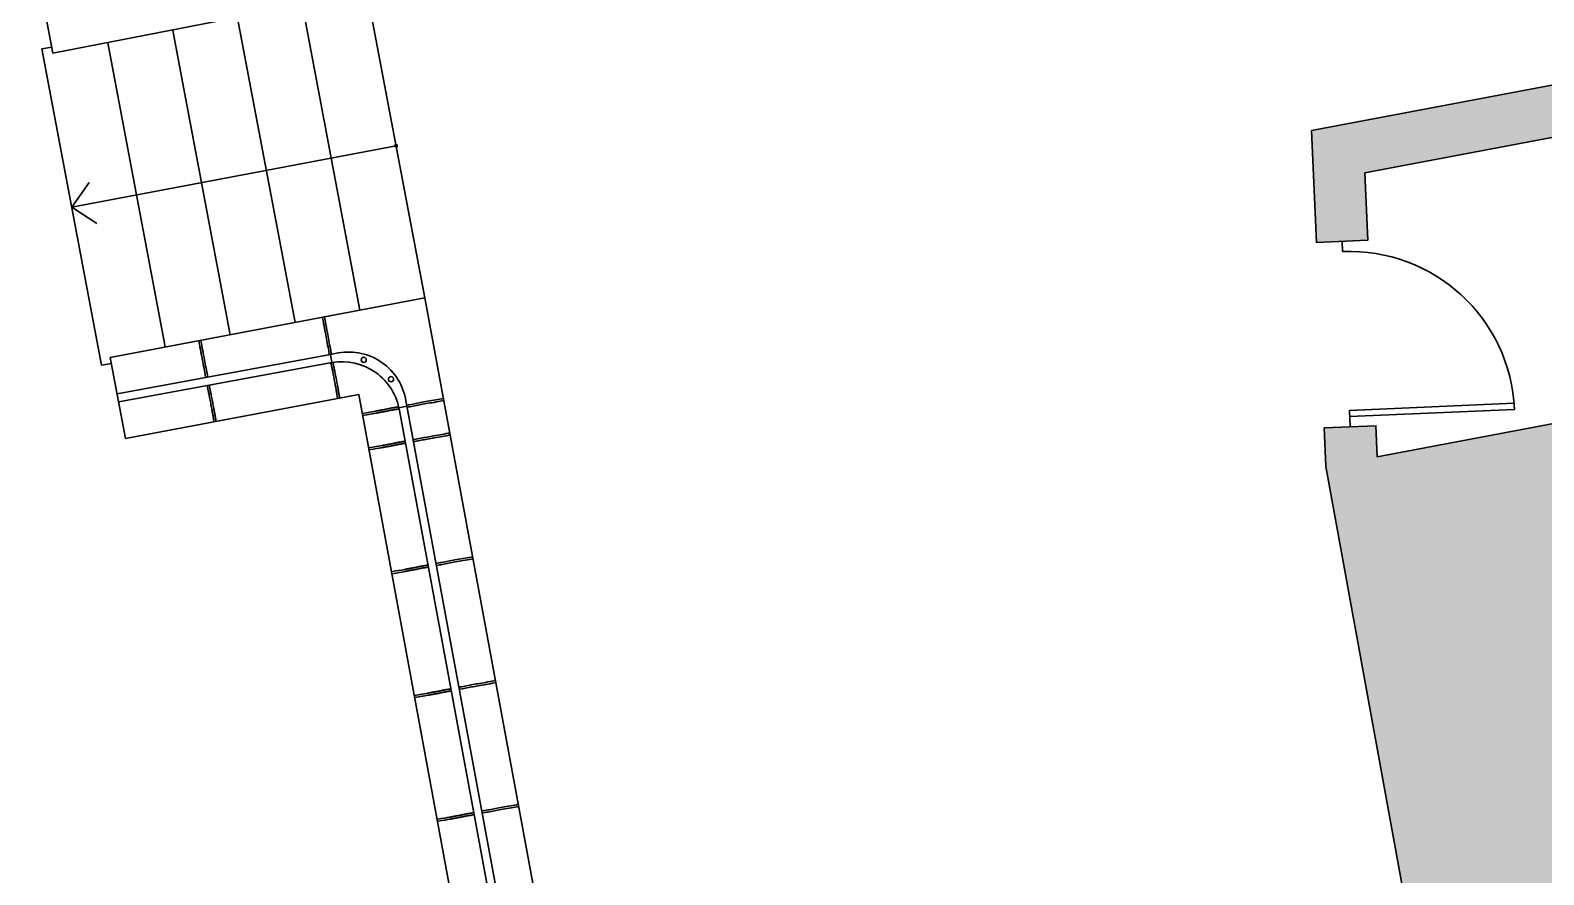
# Model space of a CAD drawing. Extents: x 1037 to 14540, y 1034 to 18285.
# Drawn here: x 13123 to 13856, y 15240 to 15650 of the extents above; entities that cross this region are included whole.
import ezdxf

# ---------------------------------------------------------------- set-up
doc = ezdxf.new("R2010")
doc.units = 0
doc.header["$LTSCALE"] = 100
doc.header["$MEASUREMENT"] = 0
for name, color, linetype in [('infissi', 251, 'CONTINUOUS'), ('murature polilinee', 7, 'CONTINUOUS'), ('murature retini', 253, 'CONTINUOUS'), ('proiezioni', 252, 'CONTINUOUS')]:
    doc.layers.add(name, color=color, linetype=linetype)

msp = doc.modelspace()

# ---------------------------------------------------------------- hatches: boundary and pattern name
at = {"layer": 'murature retini', "lineweight": 30}
h = msp.add_hatch(color=256, dxfattribs=at)
h.paths.add_polyline_path([(12325.37, 14386.08), (13607.89, 14590.37), (13499.68, 15175.4), (13788.95, 15228.91), (13750.87, 15438.27), (13750.07, 15456.86), (13775.05, 15457.94), (13775.7, 15442.95), (14099.71, 15504.13), (14075.06, 15638.14), (13769.77, 15580.5), (13771.18, 15547.86), (13746.2, 15546.78), (13743.86, 15601.05), (14134.41, 15674.79), (14270.65, 14934.11), (14183.54, 14739.04), (14091.88, 15206.15), (13591.4, 15113.59), (13685.52, 14604.73), (13760.98, 14618.69), (13805.29, 14510.43), (13269.82, 14427.85), (13298.81, 14239.84), (13191.59, 14266.03), (13162.6, 14454.04), (12351.69, 14328.22), (12346.54, 14328.22), (12343.45, 14351.88), (12328.01, 14350.85)])
h.paths.add_polyline_path([(10845.65, 15581.71), (10799.41, 15652.08), (10845.65, 15680.18), (10820.36, 15723.35), (10929.94, 15793.3), (10874.35, 15880.39), (10882.78, 15885.77), (10877.4, 15894.19), (10898.47, 15907.65), (10893.09, 15916.07), (10929.94, 15939.59), (10932.62, 15993.81), (10942.61, 15993.31), (10943.85, 16018.28), (10953.83, 16017.79), (10954.33, 16027.78), (11094.13, 16020.87), (11093.52, 16005.88), (11103.52, 16005.49), (11100.23, 15921.1), (11340.66, 15911.34), (11347.63, 15890.29), (11355.91, 15868.97), (11531.7, 15863.06), (11539, 15903.29), (11779.43, 15893.53), (11787.78, 16099.27), (11844.13, 16125.47), (11849.87, 16266.91), (11795.83, 16297.6), (11804.14, 16502.28), (11563.71, 16512.04), (11544.66, 16551.27), (11380.49, 16556.56), (11367.24, 16520.01), (11124.94, 16529.85), (11121.42, 16446.53), (11111.43, 16446.95), (11110.82, 16431.96), (10970.91, 16436.4), (10971.23, 16446.4), (10961.24, 16446.72), (10962.03, 16471.7), (10952.03, 16472.02), (10953.62, 16521.99), (10913.27, 16551.51), (10919.17, 16559.59), (10898.99, 16574.35), (10904.9, 16582.42), (10896.82, 16588.32), (10957.82, 16671.71), (10852.9, 16748.46), (10882.42, 16788.82), (10741.17, 16892.14), (10711.65, 16851.78), (10606.73, 16928.53), (10545.73, 16845.14), (10537.66, 16851.05), (10531.76, 16842.98), (10511.58, 16857.74), (10505.67, 16849.67), (10465.32, 16879.18), (10415.39, 16881.84), (10415.92, 16891.82), (10390.95, 16893.15), (10391.48, 16903.14), (10381.5, 16903.67), (10389.46, 17053.45), (10414.42, 17052.13), (10416.54, 17092.07), (9906.31, 17108.96), (9905.79, 17068.96), (9930.79, 17068.64), (9928.82, 16918.65), (9918.82, 16918.78), (9918.69, 16908.78), (9893.69, 16909.11), (9893.56, 16899.11), (9843.57, 16899.76), (9801.35, 16872.98), (9795.99, 16881.42), (9774.88, 16868.03), (9769.52, 16876.47), (9761.08, 16871.11), (9705.73, 16958.35), (9595.96, 16888.71), (9569.17, 16930.93), (9421.41, 16837.17), (9448.19, 16794.95), (9338.42, 16725.31), (9393.77, 16638.07), (9385.33, 16632.71), (9390.69, 16624.27), (9369.58, 16610.87), (9374.93, 16602.43), (9332.72, 16575.64), (9330.99, 16525.67), (9321, 16526.02), (9320.14, 16501.03), (9310.14, 16501.37), (9309.8, 16491.38), (9169.88, 16496.2), (9170.57, 16516.19), (9090.62, 16518.94), (9095.37, 16656.94), (9173.93, 16654.23), (9179.52, 16872.49), (8951.34, 16881.1), (8953.1, 16935.67), (9180.93, 16927.82), (9183.04, 17024.54), (9254.71, 17023.56), (9252.67, 16875.42), (9604.09, 17105.02), (9586.37, 17142.09), (9256.4, 17146.63), (9255.81, 17103.55), (9186.07, 17104.51), (9186.21, 17114.5), (8824.09, 17119.48), (8823.89, 17111.84), (8813.9, 17112.09), (8814.09, 17119.62), (8616.26, 17122.34), (8613.79, 16942.35), (8809.57, 16939.66), (8811.64, 17022.12), (8821.64, 17021.87), (8819.59, 16940.27), (8853.15, 16939.11), (8851.39, 16884.32), (8623.17, 16891.66), (8622.8, 16880.66), (8482.03, 16860.78), (8481.68, 16850.79), (8451.7, 16851.82), (8425.94, 16883.39), (8426.46, 16898.38), (8436.45, 16898.04), (8437.31, 16923.02), (8427.32, 16923.37), (8428.53, 16958.35), (8408.54, 16959.03), (8411.81, 17053.98), (8431.8, 17053.37), (8432.86, 17088.35), (8442.86, 17088.05), (8445.21, 17138.78), (8463.41, 17138.53), (8468.21, 17394.13), (8543.2, 17392.72), (8540.99, 17275.08), (9100.89, 17264.57), (9103.1, 17382.21), (9168.1, 17381.34), (9166.07, 17273.53), (9669.47, 17264.08), (9670.18, 17301.74), (9731.72, 17300.59), (9731.02, 17262.93), (10300.92, 17252.23), (10302.94, 17359.69), (10372.73, 17358.38), (10370.71, 17250.92), (10965.65, 17239.75), (10963.38, 17365.6), (11039.38, 17366.96), (11042.19, 17210.56), (12047.61, 17235.5), (12046.7, 17358.83), (12123.73, 17352.88), (12124.71, 17250.21), (12265.4, 17263.73), (12392.97, 17275.99), (12398.89, 17226.81), (12325.6, 17219.77), (12351.6, 17017.32), (12434.01, 17024.77), (12438.64, 16974.83), (12339.6, 16968.28), (12355.07, 16847.84), (12799.73, 16877.28), (12781.94, 17013.05), (12857.72, 17032.28), (12870.34, 16980.74), (13636.95, 17097.95), (13625.29, 17221.5), (13827.94, 17269.39), (13862.23, 17112.27), (14105.83, 15822.05), (13783.29, 15761.15), (13636.26, 16983.07), (13270.78, 16921.69), (13272.9, 16909.06), (12945.17, 16854.02), (12285.18, 16810.33), (12267.58, 17213.71), (12151.98, 17202.6), (12153.67, 17175.59), (12158.73, 17175.9), (12162.62, 17096.99), (12157.55, 17096.81), (12158.52, 17069.9), (12153.75, 17069.73), (12170.71, 16680.94), (12174.73, 16681.31), (12177.21, 16654.5), (12183.29, 16655.06), (12188.51, 16576.21), (12183.44, 16575.87), (12185.22, 16549), (12181.2, 16548.74), (12195.73, 16329.24), (12148.26, 16326.1), (12147.91, 16331.45), (12075.24, 16332.71), (12023.92, 17107.87), (11147.1, 17086.12), (11146.42, 17036.23), (11055.13, 17037.46), (11056.89, 17111.43), (10726.98, 17119.29), (10707.88, 17082.91), (11050.44, 16840.28), (11053.23, 16957.49), (11145.34, 16956.24), (11140.75, 16616.53), (11927.43, 16584.59), (11894.74, 15803.35), (11134.31, 15822.44), (11129.82, 15649.29), (11046.96, 15650.41), (11048, 15691.6), (11018.43, 15692)])
h.paths.add_polyline_path([(12018.04, 15320.1), (12165.09, 15316.41), (12114, 15797.84), (12001.11, 15800.68), (12005.21, 15901.6), (12072.31, 15899.91), (12070.9, 16117.52), (12161.53, 16131.53), (12161.16, 16136.89), (12208.24, 16140.19), (12223.52, 15909.49), (12228.35, 15909.81), (12229.94, 15885.73), (12234.99, 15886.06), (12240.21, 15807.25), (12235.16, 15806.91), (12236.75, 15782.83), (12231.92, 15782.51), (12259.49, 15366.08), (12264.32, 15366.4), (12265.91, 15342.32), (12270.97, 15342.65), (12276.18, 15263.84), (12271.13, 15263.5), (12272.73, 15239.42), (12267.9, 15239.1), (12271.89, 15178.73), (12228.7, 15175.87), (12228.19, 15183.47), (12161.25, 15189.26), (12162.96, 15231.44), (12015.91, 15235.13)])
h.paths.add_polyline_path([(11511.52, 15332.82), (11918.07, 15322.61), (11915.94, 15237.64), (11509.39, 15247.85)])
h.paths.add_polyline_path([(10996.5, 15347.85), (11036.39, 15346.33), (11039.32, 15346.07), (11043.45, 15510.45), (11126.3, 15509.33), (11122.26, 15342.59), (11411.55, 15335.33), (11409.42, 15250.36), (10994.32, 15260.99)])
h.paths.add_polyline_path([(9465.09, 15299.17), (9465.36, 15319.17), (9495.5, 15413.45), (9557.59, 15411.89), (9557.71, 15416.88), (9562.71, 15416.76), (9563.49, 15431.36), (9571.69, 15442.04), (9588.12, 15442.04), (9599.62, 15431.36), (9599.62, 15414.95), (9604.55, 15415.77), (9604.55, 15409.2), (9650.54, 15410.02), (9269.33, 15686.77), (9243.51, 15687.12), (9233.09, 15588.19), (9135.85, 15589.5), (9138.59, 15656.44), (8910.86, 15663.77), (8912.64, 15719.08), (9140.86, 15711.74), (9149.81, 15929.91), (9073.63, 15932.73), (9078.74, 16070.71), (9158.69, 16067.75), (9159.43, 16087.74), (9299.33, 16082.55), (9299.16, 16072.56), (9309.16, 16072.39), (9308.74, 16047.39), (9318.74, 16047.22), (9317.83, 15992.95), (9353.05, 15967.05), (9347.12, 15958.99), (9367.26, 15944.18), (9361.33, 15936.12), (9369.39, 15930.2), (9308.16, 15846.97), (9411.96, 15770.62), (9382.33, 15730.34), (9523.33, 15626.61), (9552.96, 15666.89), (9658.56, 15589.2), (9719.79, 15672.42), (9727.84, 15666.5), (9733.77, 15674.55), (9753.91, 15659.74), (9759.83, 15667.8), (9800.32, 15638.01), (9851.73, 15635.28), (9851.2, 15625.3), (9876.17, 15623.97), (9875.64, 15613.98), (9885.62, 15613.45), (9877.67, 15463.66), (9852.7, 15464.99), (9850.58, 15425.05), (10360.81, 15408.16), (10361.33, 15448.16), (10336.34, 15448.48), (10338.3, 15598.47), (10348.3, 15598.34), (10348.43, 15608.34), (10373.43, 15608.01), (10373.56, 15618.01), (10425.05, 15617.34), (10465.54, 15643.52), (10471.93, 15635.94), (10493.86, 15649.4), (10499.25, 15640.97), (10507.67, 15646.35), (10555.62, 15570.66), (10676.05, 15642.05), (10704.62, 15593.1), (10799.61, 15651.78), (10845.65, 15581.71), (10535.21, 15391.17), (10535.21, 15368.73), (10875.57, 15352.44), (10873.35, 15263.82)])
h.paths.add_polyline_path([(8959.76, 15426.9), (9129, 15422.65), (9131.75, 15489.59), (9228.95, 15488.27), (9227.24, 15420.18), (9356.81, 15416.93), (9372.31, 15321.51), (9372.04, 15301.51), (8956.87, 15311.93)], flags=17)
h.paths.add_polyline_path([(8364.57, 15496.27), (8444.44, 15494.17), (8559.43, 15446.95), (8558.9, 15436.96), (8859.79, 15429.41), (8856.9, 15314.44), (8479.49, 15323.92), (8476.37, 15269.46), (8383.25, 15241.83), (8336.94, 15243.57), (8338.71, 15290.78), (8356.84, 15290.1), (8358.19, 15326.02), (8340.06, 15326.7), (8340.97, 15351.03), (8335.18, 15351.25), (8338.92, 15450.91), (8344.71, 15450.69), (8345.62, 15475.03), (8363.75, 15474.35)])
h.paths.add_polyline_path([(8446.02, 15779.83), (8445.7, 15769.83), (8584.83, 15740.63), (8584.48, 15729.64), (8812.69, 15722.3), (8810.91, 15666.98), (8571.48, 15674.68), (8564.73, 15547.14), (8381.5, 15546.04), (8382.76, 15581.01), (8362.78, 15581.74), (8365.83, 15676.69), (8385.82, 15676.04), (8386.95, 15711.03), (8396.94, 15710.7), (8397.74, 15735.69), (8387.75, 15736.01), (8388.23, 15751.01), (8416.03, 15780.79)])
h.paths.add_polyline_path([(8430.5, 16230.53), (8460.34, 16225.28), (8460.02, 16215.28), (8599.31, 16190.8), (8595.93, 16085.85), (8660.9, 16083.76), (8656.88, 15958.82), (8591.91, 15960.91), (8591.56, 15949.92), (8450.84, 15929.72), (8450.52, 15919.72), (8420.53, 15920.69), (8394.7, 15952.2), (8395.18, 15967.19), (8405.18, 15966.87), (8405.98, 15991.85), (8395.99, 15992.18), (8397.11, 16027.16), (8377.12, 16027.8), (8380.18, 16122.75), (8400.16, 16122.11), (8401.29, 16157.09), (8411.28, 16156.77), (8412.09, 16181.76), (8399.41, 16197.22)])
h.paths.add_polyline_path([(8419.01, 16682.21), (8446.88, 16711.94), (8476.86, 16710.9), (8476.52, 16700.91), (8615.59, 16671.39), (8615.21, 16660.39), (8680.17, 16658.16), (8675.87, 16533.23), (8610.9, 16535.47), (8607.29, 16430.53), (8466.68, 16415.36), (8466.34, 16405.37), (8436.21, 16402.12), (8407.41, 16437.42), (8421.09, 16452.01), (8421.95, 16476.99), (8411.95, 16477.34), (8413.16, 16512.31), (8393.17, 16513), (8396.44, 16607.95), (8416.43, 16607.26), (8417.64, 16642.24), (8427.63, 16641.89), (8428.49, 16666.88), (8418.5, 16667.22)])
h.paths.add_polyline_path([(11488.25, 14938.33), (11908.17, 14928.34), (11907.54, 14903.34), (12007.52, 14900.96), (12008.14, 14925.96), (12158.53, 14922.38), (12160.19, 14963.29), (12242.41, 14968.74), (12241.75, 14978.74), (12284.95, 14981.6), (12289.68, 14910.08), (12294.51, 14910.4), (12296.1, 14886.32), (12301.15, 14886.65), (12306.37, 14807.84), (12301.32, 14807.5), (12302.91, 14783.42), (12298.09, 14783.1), (12326.69, 14351.05), (12344.79, 14352.25), (12346.4, 14327.95), (12352.18, 14328.33), (12358.77, 14228.82), (12352.98, 14228.44), (12354.72, 14202.2), (12318.25, 14203.68), (12318.02, 14197.89), (12218.37, 14201.94), (12218.61, 14207.73), (12194.27, 14208.71), (12195.01, 14226.84), (12121.11, 14229.84), (12120.9, 14225.38), (12090.8, 14226.81), (12096.32, 14342.95), (12202.24, 14338.65), (12194.41, 14456.93), (12016.17, 14464.17), (12015.97, 14459.17), (12005.97, 14459.58), (12006.78, 14479.56), (12016.78, 14479.15), (12016.57, 14474.16), (12193.74, 14466.97), (12186.24, 14580.23), (12021.15, 14586.93), (12019.82, 14554.09), (12009.83, 14554.5), (12011.16, 14587.34), (11825.26, 14594.89), (11824.5, 14576.3), (11812.13, 14576.93), (11818.16, 14725.63), (11830.54, 14725.18), (11825.66, 14604.88), (12011.57, 14597.33), (12012.9, 14630.17), (12022.89, 14629.77), (12021.56, 14596.93), (12185.58, 14590.27), (12178.08, 14703.53), (12026.13, 14709.7), (12025.93, 14704.71), (12015.94, 14705.11), (12016.75, 14725.1), (12026.74, 14724.69), (12026.54, 14719.69), (12177.42, 14713.57), (12169.58, 14831.85), (12031.32, 14837.47), (12029.79, 14799.63), (12019.79, 14800.03), (12021.33, 14837.87), (11835.42, 14845.42), (11833.78, 14804.95), (11821.39, 14805.12), (11821.83, 14815.94), (11784.59, 14817.46), (11785.81, 14847.43), (11664.78, 14852.34), (11663.88, 14830.64), (11636.51, 14831.76), (11637.4, 14853.46), (11485.05, 14859.64)])
h.paths.add_polyline_path([(10831.56, 14382.53), (10927.72, 14379.92), (10932.04, 14694.54), (10985.24, 14693.89), (10994.91, 14730.55), (11020.75, 14783.47), (10933.13, 14784.53), (10933.71, 14874.15), (10573.8, 14883.5), (10572.59, 14783.5), (10497.61, 14785.44), (10498.82, 14885.45), (10143.9, 14894.66), (10139.28, 14794.75), (10064.29, 14796.69), (10068.1, 14878.93), (9703.6, 14888.4), (9701.46, 14806.12), (9626.49, 14808.06), (9628.96, 14903.03), (9458.38, 14907.46), (9460.59, 14992.43), (10888.53, 14955.35), (10887.9, 14930.36), (10987.87, 14927.77), (10988.5, 14952.76), (11102.04, 14949.81), (11100.01, 14833.82), (11053.2, 14793.63), (11013.84, 14724.08), (11000.67, 14648.67), (11013.84, 14573.26), (11053.2, 14503.71), (11099.87, 14462.57), (11224.46, 14463.38), (11271.59, 14503.71), (11310.96, 14573.26), (11324.12, 14648.67), (11310.96, 14724.08), (11271.59, 14793.63), (11225.03, 14833.66), (11226.96, 14944.55), (11388.26, 14940.71), (11385.13, 14863.7), (11370.95, 14864.27), (11370.25, 14623.36), (11480.38, 14618.89), (11479.98, 14608.9), (11370.22, 14613.36), (11369.52, 14372.45), (11570.13, 14364.31), (11579.89, 14604.85), (11569.9, 14605.25), (11570.31, 14615.24), (11590.29, 14614.43), (11580.12, 14363.9), (11590.11, 14363.5), (11584.65, 14248.54), (11554.82, 14249.96), (11554.99, 14253.65), (11480.85, 14257.17), (11480.11, 14239.04), (11455.78, 14240.03), (11455.55, 14234.24), (11355.9, 14238.29), (11356.14, 14244.08), (11331.8, 14245.06), (11332.54, 14263.19), (11049.61, 14275.34), (11048.88, 14257.22), (11024.55, 14258.21), (11024.31, 14252.42), (10924.67, 14256.46), (10924.9, 14262.25), (10900.57, 14263.24), (10901.3, 14281.36), (10827.41, 14284.36), (10827.2, 14279.9), (10797.1, 14281.33), (10798.95, 14320.41), (10828.99, 14319.19)])
h.paths.add_polyline_path([(11665.05, 14360.45), (11765.88, 14356.36), (11767.09, 14386.34), (11804.32, 14384.83), (11808.9, 14497.45), (11821.26, 14496.75), (11815.49, 14354.35), (12001.4, 14346.8), (12002.93, 14384.64), (12012.92, 14384.23), (12011.39, 14346.4), (12021.38, 14345.99), (12015.88, 14230.37), (11986.05, 14231.79), (11986.23, 14235.47), (11912.08, 14238.99), (11911.35, 14220.87), (11887.02, 14221.86), (11886.78, 14216.07), (11787.14, 14220.11), (11787.37, 14225.9), (11763.04, 14226.89), (11763.77, 14245.01), (11689.88, 14248.01), (11689.67, 14243.55), (11659.57, 14244.98)], flags=17)
h.paths.add_polyline_path([(10495.54, 14615.44), (10570.53, 14613.49), (10568.04, 14408.49), (10718.01, 14404.59), (10716.53, 14323.75), (10724.01, 14323.45), (10722.18, 14284.89), (10692.35, 14286.31), (10692.53, 14290), (10618.38, 14293.52), (10617.52, 14275.4), (10593.19, 14276.56), (10592.92, 14270.77), (10493.3, 14275.5), (10493.58, 14281.29), (10469.25, 14282.45), (10470.12, 14300.57), (10396.56, 14304.06), (10396.37, 14300.07), (10366.27, 14301.5), (10368.26, 14343.46), (10400.9, 14341.99), (10418.19, 14439.29), (10493.36, 14435.1)], flags=17)
h.paths.add_polyline_path([(10056.42, 14626.84), (10131.41, 14624.89), (10123.58, 14455.72), (10229.08, 14449.84), (10244.98, 14349.11), (10293.35, 14347.15), (10291.35, 14305.06), (10261.52, 14306.48), (10261.71, 14310.47), (10187.88, 14313.98), (10187.02, 14295.86), (10162.7, 14297.02), (10162.42, 14291.23), (10062.81, 14295.96), (10063.08, 14301.75), (10038.76, 14302.91), (10039.62, 14321.03), (9963.16, 14324.66), (9962.97, 14320.67), (9932.87, 14322.1), (9934.62, 14358.82), (9946.2, 14358.66), (9955.36, 14451.71), (10048.2, 14449.3)], flags=17)
h.paths.add_polyline_path([(9622.08, 14638.12), (9697.05, 14636.17), (9692.44, 14458.54), (9843.13, 14454.63), (9847.54, 14360.93), (9859.62, 14360.77), (9857.96, 14325.66), (9828.13, 14327.08), (9828.31, 14331.07), (9751.59, 14334.72), (9750.73, 14316.6), (9726.4, 14317.75), (9726.13, 14311.96), (9626.51, 14316.7), (9626.79, 14322.49), (9602.46, 14323.64), (9603.32, 14341.76), (9527.16, 14345.38), (9526.97, 14341.39), (9496.87, 14342.82), (9499.2, 14391.76), (9552.58, 14389.22), (9555.02, 14506.56), (9618.57, 14503.17)], flags=17)
h.paths.add_polyline_path([(9183.82, 14649.5), (9258.8, 14647.55), (9253.96, 14522.64), (9360.3, 14516.96), (9381.46, 14397.36), (9424.28, 14395.32), (9421.96, 14346.38), (9392.13, 14347.8), (9392.32, 14351.79), (9315.28, 14355.45), (9314.42, 14337.33), (9290.1, 14338.49), (9289.82, 14332.7), (9190.21, 14337.44), (9190.48, 14343.22), (9166.16, 14344.38), (9167.02, 14362.5), (9092.99, 14366.02), (9092.8, 14362.02), (9062.83, 14363.45), (9064.39, 14396.17), (9084.68, 14395.65), (9087.47, 14403.26), (9099.11, 14402.95), (9113.17, 14551.3), (9179.94, 14549.57)])
h.paths.add_polyline_path([(8873.9, 14657.55), (8870.02, 14557.61), (8962.27, 14555.22), (8974.09, 14406.2), (8980.53, 14406.03), (8982.93, 14398.29), (8989.4, 14398.12), (8987.92, 14367.01), (8957.95, 14368.43), (8958.14, 14372.43), (8884.11, 14375.94), (8883.25, 14357.82), (8858.92, 14358.98), (8858.65, 14353.19), (8759.03, 14357.93), (8759.31, 14363.72), (8734.98, 14364.87), (8735.85, 14382.99), (8669.37, 14386.15), (8669.18, 14382.16), (8639.08, 14383.59), (8641.01, 14424.1), (8668.08, 14423.39), (8677.77, 14576.61), (8790.59, 14573.68), (8792.71, 14659.66)], flags=17)
h.paths.add_polyline_path([(8331.14, 15088.89), (8375.42, 15087.23), (8459.96, 15074.35), (8459.92, 15018.41), (8849.22, 15008.31), (8848.59, 14983.31), (8948.55, 14980.72), (8949.18, 15005.71), (9360.62, 14995.03), (9358.42, 14910.06), (9269.08, 14912.38), (9265.39, 14817.44), (9190.41, 14819.39), (9194.29, 14919.32), (8884.37, 14927.37), (8880.49, 14827.43), (8796.92, 14829.6), (8799.39, 14929.57), (8484.47, 14937.75), (8465.67, 14582.12), (8543.65, 14580.09), (8540.32, 14426.71), (8566.01, 14426.04), (8564.17, 14387.15), (8534.33, 14388.57), (8534.52, 14392.56), (8464.62, 14395.88), (8462.8, 14325.79), (8412.82, 14327.09), (8414.38, 14387.07), (8323.06, 14389.44), (8324.26, 14421.47), (8306.14, 14422.15), (8307.05, 14446.48), (8301.26, 14446.7), (8305, 14546.36), (8310.79, 14546.14), (8311.7, 14570.48), (8329.83, 14569.8), (8332.66, 14644.58), (8328.66, 14644.71), (8333.05, 14779.64), (8337.69, 14779.48), (8340.5, 14854.48), (8322.38, 14855.16), (8323.29, 14879.5), (8317.5, 14879.72), (8321.24, 14979.37), (8327.03, 14979.16), (8327.94, 15003.49), (8346.07, 15002.81), (8347.5, 15041), (8329.37, 15041.68)])

# ---------------------------------------------------------------- linework, layer by layer
at = {"layer": 'infissi', "linetype": 'Continuous', "lineweight": 30}
for p, q in [((13758.69, 15547.32), (13758.9, 15542.32)), ((13842.09, 15468.83), (13762.22, 15465.4)), ((13762.22, 15465.4), (13762.56, 15457.4)), ((13842.27, 15465.84), (13762.35, 15462.4))]:
    msp.add_line(p, q, dxfattribs=at)
msp.add_arc((13762.35, 15462.4), 80, 2.4656, 92.4656, dxfattribs=at)
at = {"layer": 'murature polilinee', "lineweight": 30}
msp.add_lwpolyline([(13788.95, 15228.91), (13750.87, 15438.27), (13750.07, 15456.86), (13775.05, 15457.94), (13775.7, 15442.95), (14099.71, 15504.13), (14075.06, 15638.14), (13769.77, 15580.5), (13771.18, 15547.86), (13746.2, 15546.78), (13743.86, 15601.05), (14134.41, 15674.79), (14270.65, 14934.11)], dxfattribs=at)
at = {"layer": 'proiezioni', "linetype": 'Continuous', "lineweight": 30}
for p, q in [((13133.65, 15638.49), (13671.52, 15743.14)), ((13313.93, 15519.88), (13286.1, 15667.27)), ((13282.49, 15513.94), (13254.66, 15661.34)), ((13251.04, 15508), (13223.21, 15655.4)), ((13219.6, 15502.07), (13191.77, 15649.46)), ((13157.27, 15487.24), (13128.32, 15640.54)), ((13188.15, 15496.13), (13160.32, 15643.53)), ((13164.82, 15473.41), (13268.21, 15492.53)), ((13268.21, 15492.53), (13272.02, 15493.2)), ((13165.56, 15469.47), (13268.95, 15488.6))]:
    msp.add_line(p, q, dxfattribs=at)
at = {"layer": 'proiezioni', "lineweight": 30}
for p, q in [((13133.65, 15638.49), (13126.22, 15677.79)), ((13133.09, 15641.44), (13128.32, 15640.54)), ((13300.02, 15593.58), (13142.8, 15563.89)), ((13142.8, 15563.89), (13151.22, 15575.75)), ((13142.8, 15563.89), (13154.97, 15555.92)), ((13313.93, 15519.88), (13161.48, 15491.09)), ((13313.93, 15519.88), (13468.65, 14683.36)), ((13168.9, 15451.79), (13161.48, 15491.09)), ((13268.21, 15492.53), (13268.95, 15488.6)), ((13162.03, 15488.14), (13157.27, 15487.24)), ((13281.9, 15473.12), (13168.9, 15451.79)), ((13281.9, 15473.12), (13421.82, 14716.61)), ((13304.78, 15469.94), (13305.61, 15465.9)), ((13305.31, 15467.37), (13301.4, 15466.63)), ((13301.66, 15465.29), (13437.65, 14730.02)), ((13305.61, 15465.9), (13442.33, 14726.69))]:
    msp.add_line(p, q, dxfattribs=at)
at = {"layer": 'proiezioni', "lineweight": 30, "const_width": 1}
msp.add_lwpolyline([(13299.52, 15593.58, 1), (13300.52, 15593.57, 1)], format="xyb", close=True, dxfattribs=at)
at = {"layer": 'proiezioni', "lineweight": 30}
for points in [[(13264.31, 15510.51), (13264.5, 15509.51), (13264.65, 15508.7), (13264.78, 15508.04), (13264.88, 15507.5), (13264.97, 15507.07), (13265.04, 15506.72), (13265.1, 15506.42), (13265.15, 15506.15), (13265.2, 15505.88), (13265.26, 15505.59), (13265.31, 15505.28), (13265.38, 15504.92), (13265.45, 15504.5), (13265.54, 15504.01), (13265.65, 15503.42), (13265.77, 15502.73), (13265.92, 15501.92), (13266.09, 15501.02), (13266.27, 15500.05), (13266.46, 15499.04), (13266.66, 15498.02), (13266.85, 15497.01), (13267.03, 15496.05), (13267.2, 15495.16), (13267.35, 15494.36), (13267.48, 15493.65), (13267.6, 15493.01), (13267.71, 15492.44), (13267.71, 15492.44)], [(13265.29, 15510.69), (13265.48, 15509.7), (13265.63, 15508.88), (13265.76, 15508.22), (13265.87, 15507.69), (13265.95, 15507.26), (13266.02, 15506.91), (13266.08, 15506.61), (13266.14, 15506.33), (13266.19, 15506.06), (13266.24, 15505.78), (13266.29, 15505.47), (13266.36, 15505.11), (13266.43, 15504.69), (13266.52, 15504.19), (13266.63, 15503.61), (13266.76, 15502.91), (13266.91, 15502.11), (13267.07, 15501.2), (13267.26, 15500.23), (13267.45, 15499.22), (13267.64, 15498.2), (13267.83, 15497.2), (13268.01, 15496.24), (13268.18, 15495.34), (13268.33, 15494.55), (13268.47, 15493.83), (13268.59, 15493.2), (13268.69, 15492.63), (13268.7, 15492.62)], [(13204.37, 15499.19), (13204.56, 15498.2), (13204.71, 15497.38), (13204.84, 15496.72), (13204.94, 15496.19), (13205.03, 15495.76), (13205.1, 15495.41), (13205.16, 15495.1), (13205.21, 15494.83), (13205.26, 15494.56), (13205.31, 15494.28), (13205.37, 15493.96), (13205.43, 15493.6), (13205.51, 15493.19), (13205.6, 15492.69), (13205.71, 15492.1), (13205.83, 15491.41), (13205.98, 15490.6), (13206.15, 15489.7), (13206.33, 15488.73), (13206.52, 15487.72), (13206.72, 15486.7), (13206.91, 15485.7), (13207.09, 15484.73), (13207.26, 15483.84), (13207.41, 15483.04), (13207.54, 15482.33), (13207.66, 15481.69), (13207.73, 15481.34)], [(13205.35, 15499.38), (13205.54, 15498.38), (13205.69, 15497.57), (13205.82, 15496.91), (13205.93, 15496.37), (13206.01, 15495.94), (13206.08, 15495.59), (13206.14, 15495.29), (13206.19, 15495.02), (13206.25, 15494.75), (13206.3, 15494.46), (13206.35, 15494.15), (13206.42, 15493.79), (13206.49, 15493.37), (13206.58, 15492.88), (13206.69, 15492.29), (13206.82, 15491.6), (13206.97, 15490.79), (13207.13, 15489.89), (13207.32, 15488.92), (13207.51, 15487.91), (13207.7, 15486.89), (13207.89, 15485.88), (13208.07, 15484.92), (13208.24, 15484.03), (13208.39, 15483.23), (13208.53, 15482.52), (13208.65, 15481.88), (13208.71, 15481.52)], [(13268.43, 15488.5), (13268.48, 15488.26), (13268.54, 15487.94), (13268.6, 15487.63), (13268.66, 15487.35), (13268.72, 15487.08), (13268.78, 15486.8), (13268.85, 15486.51), (13268.92, 15486.19), (13268.99, 15485.83), (13269.08, 15485.41), (13269.18, 15484.92), (13269.29, 15484.36), (13269.41, 15483.73), (13269.54, 15483.05), (13269.68, 15482.33), (13269.82, 15481.6), (13269.95, 15480.87), (13270.09, 15480.15), (13270.22, 15479.47), (13270.34, 15478.83), (13270.46, 15478.23), (13270.57, 15477.66), (13270.68, 15477.12), (13270.78, 15476.6), (13270.87, 15476.09), (13270.96, 15475.58), (13271.05, 15475.07), (13271.13, 15474.55), (13271.21, 15474.03), (13271.29, 15473.51), (13271.37, 15473.01), (13271.45, 15472.51), (13271.54, 15472.04), (13271.63, 15471.61), (13271.73, 15471.2)], [(13269.42, 15488.67), (13269.46, 15488.45), (13269.52, 15488.12), (13269.58, 15487.82), (13269.64, 15487.53), (13269.7, 15487.26), (13269.76, 15486.99), (13269.83, 15486.7), (13269.9, 15486.38), (13269.98, 15486.01), (13270.06, 15485.59), (13270.16, 15485.11), (13270.27, 15484.54), (13270.4, 15483.91), (13270.52, 15483.23), (13270.66, 15482.52), (13270.8, 15481.79), (13270.94, 15481.05), (13271.07, 15480.34), (13271.2, 15479.65), (13271.33, 15479.01), (13271.45, 15478.41), (13271.56, 15477.85), (13271.66, 15477.31), (13271.76, 15476.78), (13271.85, 15476.27), (13271.94, 15475.77), (13272.03, 15475.26), (13272.11, 15474.74), (13272.19, 15474.22), (13272.27, 15473.7), (13272.35, 15473.19), (13272.43, 15472.7), (13272.52, 15472.23), (13272.61, 15471.79), (13272.71, 15471.39)], [(13208.45, 15477.41), (13208.47, 15477.29), (13208.54, 15476.94), (13208.6, 15476.62), (13208.66, 15476.31), (13208.72, 15476.03), (13208.78, 15475.76), (13208.84, 15475.48), (13208.91, 15475.19), (13208.98, 15474.87), (13209.05, 15474.51), (13209.14, 15474.09), (13209.24, 15473.6), (13209.35, 15473.04), (13209.47, 15472.41), (13209.6, 15471.73), (13209.74, 15471.01), (13209.87, 15470.28), (13210.01, 15469.55), (13210.15, 15468.83), (13210.28, 15468.15), (13210.4, 15467.51), (13210.52, 15466.91), (13210.63, 15466.34), (13210.74, 15465.8), (13210.84, 15465.28), (13210.93, 15464.77), (13211.02, 15464.26), (13211.11, 15463.75), (13211.19, 15463.24), (13211.27, 15462.72), (13211.35, 15462.2), (13211.43, 15461.69), (13211.51, 15461.2), (13211.6, 15460.73), (13211.69, 15460.29), (13211.79, 15459.89)], [(13209.43, 15477.59), (13209.46, 15477.48), (13209.52, 15477.13), (13209.58, 15476.8), (13209.64, 15476.5), (13209.7, 15476.22), (13209.76, 15475.94), (13209.82, 15475.67), (13209.89, 15475.38), (13209.96, 15475.06), (13210.04, 15474.7), (13210.12, 15474.28), (13210.22, 15473.79), (13210.33, 15473.22), (13210.45, 15472.59), (13210.58, 15471.91), (13210.72, 15471.2), (13210.86, 15470.47), (13211, 15469.74), (13211.13, 15469.02), (13211.26, 15468.34), (13211.39, 15467.69), (13211.5, 15467.09), (13211.62, 15466.53), (13211.72, 15465.99), (13211.82, 15465.47), (13211.91, 15464.96), (13212, 15464.45), (13212.09, 15463.94), (13212.17, 15463.42), (13212.25, 15462.9), (13212.33, 15462.38), (13212.41, 15461.87), (13212.49, 15461.38), (13212.58, 15460.91), (13212.67, 15460.47), (13212.77, 15460.07)], [(13305.24, 15467.92), (13305.86, 15468.02), (13306.6, 15468.15), (13307.36, 15468.28), (13308.13, 15468.42), (13308.9, 15468.57), (13309.66, 15468.71), (13310.41, 15468.86), (13311.17, 15469.01), (13311.94, 15469.16), (13312.73, 15469.32), (13313.55, 15469.47), (13314.41, 15469.63), (13315.32, 15469.79), (13316.27, 15469.95), (13317.26, 15470.11), (13318.27, 15470.27), (13319.28, 15470.44), (13320.27, 15470.61), (13321.22, 15470.79), (13322.12, 15470.98), (13322.94, 15471.18)], [(13305.42, 15466.93), (13306.04, 15467.04), (13306.78, 15467.17), (13307.54, 15467.3), (13308.31, 15467.44), (13309.08, 15467.58), (13309.84, 15467.73), (13310.59, 15467.88), (13311.35, 15468.03), (13312.12, 15468.18), (13312.91, 15468.33), (13313.73, 15468.49), (13314.59, 15468.65), (13315.5, 15468.81), (13316.45, 15468.97), (13317.44, 15469.13), (13318.45, 15469.29), (13319.46, 15469.46), (13320.45, 15469.63), (13321.4, 15469.81), (13322.3, 15470), (13323.12, 15470.2)], [(13283.61, 15463.91), (13285.65, 15464.24), (13287.25, 15464.51), (13288.47, 15464.72), (13289.38, 15464.88), (13290.04, 15465.01), (13290.51, 15465.1), (13290.86, 15465.18), (13291.15, 15465.24), (13291.43, 15465.29), (13291.7, 15465.35), (13291.99, 15465.4), (13292.27, 15465.45), (13292.55, 15465.5), (13292.83, 15465.54), (13293.11, 15465.59), (13293.39, 15465.63), (13293.66, 15465.68), (13293.94, 15465.73), (13294.21, 15465.77), (13294.48, 15465.82), (13294.74, 15465.87), (13294.99, 15465.92), (13295.24, 15465.97), (13295.48, 15466.02), (13295.71, 15466.07), (13295.94, 15466.12), (13296.17, 15466.18), (13296.41, 15466.24), (13296.66, 15466.3), (13296.93, 15466.36), (13297.22, 15466.42), (13297.54, 15466.48), (13297.9, 15466.55), (13298.28, 15466.61), (13298.68, 15466.68), (13299.09, 15466.74), (13299.5, 15466.81), (13299.9, 15466.87), (13300.28, 15466.94), (13300.63, 15467), (13300.95, 15467.06), (13301.24, 15467.13), (13301.31, 15467.14)], [(13283.79, 15462.92), (13285.83, 15463.26), (13287.43, 15463.53), (13288.65, 15463.74), (13289.56, 15463.9), (13290.22, 15464.02), (13290.7, 15464.12), (13291.04, 15464.19), (13291.33, 15464.25), (13291.61, 15464.31), (13291.89, 15464.36), (13292.17, 15464.41), (13292.45, 15464.46), (13292.73, 15464.51), (13293.01, 15464.56), (13293.29, 15464.6), (13293.57, 15464.65), (13293.85, 15464.7), (13294.12, 15464.74), (13294.39, 15464.79), (13294.66, 15464.84), (13294.92, 15464.88), (13295.18, 15464.93), (13295.42, 15464.98), (13295.66, 15465.03), (13295.89, 15465.09), (13296.12, 15465.14), (13296.35, 15465.2), (13296.59, 15465.26), (13296.84, 15465.31), (13297.11, 15465.37), (13297.4, 15465.44), (13297.73, 15465.5), (13298.08, 15465.56), (13298.46, 15465.63), (13298.87, 15465.69), (13299.27, 15465.76), (13299.68, 15465.82), (13300.08, 15465.89), (13300.46, 15465.95), (13300.81, 15466.02), (13301.13, 15466.08), (13301.42, 15466.14), (13301.49, 15466.16)], [(13308.32, 15451.24), (13308.95, 15451.34), (13309.69, 15451.47), (13310.45, 15451.61), (13311.22, 15451.74), (13311.98, 15451.89), (13312.74, 15452.03), (13313.5, 15452.18), (13314.26, 15452.33), (13315.03, 15452.48), (13315.82, 15452.64), (13316.64, 15452.79), (13317.5, 15452.95), (13318.4, 15453.11), (13319.36, 15453.27), (13320.35, 15453.43), (13321.36, 15453.59), (13322.36, 15453.76), (13323.35, 15453.94), (13324.31, 15454.12), (13325.2, 15454.3), (13326.02, 15454.5)], [(13308.5, 15450.25), (13309.13, 15450.36), (13309.87, 15450.49), (13310.63, 15450.62), (13311.4, 15450.76), (13312.17, 15450.9), (13312.92, 15451.05), (13313.68, 15451.2), (13314.44, 15451.35), (13315.21, 15451.5), (13316, 15451.65), (13316.82, 15451.81), (13317.68, 15451.97), (13318.58, 15452.13), (13319.54, 15452.29), (13320.53, 15452.45), (13321.54, 15452.61), (13322.55, 15452.78), (13323.54, 15452.95), (13324.49, 15453.13), (13325.38, 15453.32), (13326.21, 15453.52)], [(13286.69, 15447.23), (13288.73, 15447.56), (13290.33, 15447.83), (13291.56, 15448.04), (13292.47, 15448.2), (13293.13, 15448.33), (13293.6, 15448.42), (13293.95, 15448.5), (13294.23, 15448.56), (13294.51, 15448.61), (13294.79, 15448.67), (13295.07, 15448.72), (13295.35, 15448.77), (13295.63, 15448.82), (13295.91, 15448.86), (13296.19, 15448.91), (13296.47, 15448.95), (13296.75, 15449), (13297.02, 15449.05), (13297.29, 15449.09), (13297.56, 15449.14), (13297.82, 15449.19), (13298.08, 15449.24), (13298.33, 15449.29), (13298.57, 15449.34), (13298.8, 15449.39), (13299.03, 15449.44), (13299.26, 15449.5), (13299.49, 15449.56), (13299.74, 15449.62), (13300.01, 15449.68), (13300.31, 15449.74), (13300.63, 15449.8), (13300.99, 15449.87), (13301.37, 15449.93), (13301.77, 15450), (13302.18, 15450.06), (13302.58, 15450.13), (13302.98, 15450.19), (13303.36, 15450.26), (13303.71, 15450.32), (13304.03, 15450.38), (13304.33, 15450.45), (13304.4, 15450.46)], [(13286.87, 15446.24), (13288.91, 15446.58), (13290.51, 15446.85), (13291.74, 15447.06), (13292.65, 15447.22), (13293.31, 15447.35), (13293.78, 15447.44), (13294.13, 15447.51), (13294.41, 15447.57), (13294.69, 15447.63), (13294.97, 15447.68), (13295.25, 15447.74), (13295.53, 15447.78), (13295.81, 15447.83), (13296.09, 15447.88), (13296.37, 15447.93), (13296.65, 15447.97), (13296.93, 15448.02), (13297.21, 15448.06), (13297.48, 15448.11), (13297.74, 15448.16), (13298.01, 15448.2), (13298.26, 15448.25), (13298.51, 15448.3), (13298.75, 15448.35), (13298.98, 15448.41), (13299.21, 15448.46), (13299.44, 15448.52), (13299.67, 15448.58), (13299.92, 15448.63), (13300.19, 15448.7), (13300.49, 15448.76), (13300.81, 15448.82), (13301.17, 15448.88), (13301.55, 15448.95), (13301.95, 15449.01), (13302.36, 15449.08), (13302.77, 15449.14), (13303.16, 15449.21), (13303.54, 15449.27), (13303.89, 15449.34), (13304.21, 15449.4), (13304.51, 15449.46), (13304.58, 15449.48)], [(13297.79, 15387.24), (13299.83, 15387.58), (13301.43, 15387.85), (13302.65, 15388.06), (13303.56, 15388.22), (13304.22, 15388.35), (13304.69, 15388.44), (13305.04, 15388.51), (13305.33, 15388.57), (13305.6, 15388.63), (13305.88, 15388.68), (13306.16, 15388.74), (13306.45, 15388.79), (13306.73, 15388.83), (13307.01, 15388.88), (13307.29, 15388.93), (13307.57, 15388.97), (13307.84, 15389.02), (13308.12, 15389.06), (13308.39, 15389.11), (13308.66, 15389.16), (13308.92, 15389.2), (13309.17, 15389.25), (13309.42, 15389.3), (13309.66, 15389.35), (13309.89, 15389.41), (13310.12, 15389.46), (13310.35, 15389.52), (13310.59, 15389.58), (13310.84, 15389.64), (13311.11, 15389.7), (13311.4, 15389.76), (13311.72, 15389.82), (13312.08, 15389.88), (13312.46, 15389.95), (13312.86, 15390.01), (13313.27, 15390.08), (13313.68, 15390.14), (13314.08, 15390.21), (13314.46, 15390.27), (13314.81, 15390.34), (13315.12, 15390.4), (13315.42, 15390.46), (13315.49, 15390.48)], [(13297.97, 15386.26), (13300.01, 15386.6), (13301.61, 15386.86), (13302.83, 15387.08), (13303.74, 15387.24), (13304.4, 15387.36), (13304.87, 15387.46), (13305.22, 15387.53), (13305.51, 15387.59), (13305.79, 15387.65), (13306.07, 15387.7), (13306.35, 15387.75), (13306.63, 15387.8), (13306.91, 15387.85), (13307.19, 15387.9), (13307.47, 15387.94), (13307.75, 15387.99), (13308.02, 15388.03), (13308.3, 15388.08), (13308.57, 15388.13), (13308.84, 15388.17), (13309.1, 15388.22), (13309.35, 15388.27), (13309.6, 15388.32), (13309.84, 15388.37), (13310.07, 15388.42), (13310.3, 15388.48), (13310.53, 15388.54), (13310.77, 15388.59), (13311.02, 15388.65), (13311.29, 15388.71), (13311.58, 15388.77), (13311.9, 15388.84), (13312.26, 15388.9), (13312.64, 15388.96), (13313.04, 15389.03), (13313.45, 15389.1), (13313.86, 15389.16), (13314.26, 15389.23), (13314.64, 15389.29), (13314.99, 15389.35), (13315.31, 15389.42), (13315.6, 15389.48), (13315.67, 15389.5)], [(13319.42, 15391.25), (13320.04, 15391.36), (13320.78, 15391.49), (13321.54, 15391.62), (13322.31, 15391.76), (13323.08, 15391.9), (13323.84, 15392.05), (13324.59, 15392.2), (13325.35, 15392.35), (13326.12, 15392.5), (13326.91, 15392.66), (13327.73, 15392.81), (13328.59, 15392.97), (13329.49, 15393.13), (13330.45, 15393.29), (13331.44, 15393.45), (13332.45, 15393.61), (13333.46, 15393.78), (13334.45, 15393.95), (13335.4, 15394.13), (13336.3, 15394.32), (13337.12, 15394.52)], [(13319.6, 15390.27), (13320.22, 15390.38), (13320.96, 15390.51), (13321.72, 15390.64), (13322.49, 15390.78), (13323.26, 15390.92), (13324.02, 15391.07), (13324.77, 15391.21), (13325.53, 15391.36), (13326.3, 15391.52), (13327.09, 15391.67), (13327.91, 15391.83), (13328.77, 15391.99), (13329.68, 15392.14), (13330.63, 15392.3), (13331.62, 15392.46), (13332.63, 15392.63), (13333.64, 15392.8), (13334.63, 15392.97), (13335.58, 15393.15), (13336.48, 15393.34), (13337.3, 15393.54)], [(13308.88, 15327.26), (13310.92, 15327.6), (13312.52, 15327.86), (13313.75, 15328.08), (13314.66, 15328.24), (13315.32, 15328.36), (13315.79, 15328.46), (13316.13, 15328.53), (13316.42, 15328.59), (13316.7, 15328.65), (13316.98, 15328.7), (13317.26, 15328.75), (13317.54, 15328.8), (13317.82, 15328.85), (13318.1, 15328.9), (13318.38, 15328.94), (13318.66, 15328.99), (13318.94, 15329.03), (13319.21, 15329.08), (13319.48, 15329.13), (13319.75, 15329.17), (13320.01, 15329.22), (13320.27, 15329.27), (13320.51, 15329.32), (13320.75, 15329.37), (13320.99, 15329.42), (13321.21, 15329.48), (13321.44, 15329.54), (13321.68, 15329.59), (13321.93, 15329.65), (13322.2, 15329.71), (13322.49, 15329.77), (13322.82, 15329.84), (13323.17, 15329.9), (13323.56, 15329.97), (13323.96, 15330.03), (13324.37, 15330.1), (13324.77, 15330.16), (13325.17, 15330.23), (13325.55, 15330.29), (13325.9, 15330.35), (13326.22, 15330.42), (13326.51, 15330.48), (13326.59, 15330.5)], [(13309.06, 15326.28), (13311.1, 15326.61), (13312.7, 15326.88), (13313.93, 15327.09), (13314.84, 15327.26), (13315.5, 15327.38), (13315.97, 15327.47), (13316.32, 15327.55), (13316.6, 15327.61), (13316.88, 15327.66), (13317.16, 15327.72), (13317.44, 15327.77), (13317.72, 15327.82), (13318, 15327.87), (13318.28, 15327.91), (13318.56, 15327.96), (13318.84, 15328.01), (13319.12, 15328.05), (13319.39, 15328.1), (13319.67, 15328.14), (13319.93, 15328.19), (13320.19, 15328.24), (13320.45, 15328.29), (13320.7, 15328.34), (13320.94, 15328.39), (13321.17, 15328.44), (13321.4, 15328.5), (13321.63, 15328.55), (13321.86, 15328.61), (13322.11, 15328.67), (13322.38, 15328.73), (13322.68, 15328.79), (13323, 15328.85), (13323.36, 15328.92), (13323.74, 15328.98), (13324.14, 15329.05), (13324.55, 15329.11), (13324.95, 15329.18), (13325.35, 15329.24), (13325.73, 15329.31), (13326.08, 15329.37), (13326.4, 15329.43), (13326.7, 15329.5), (13326.77, 15329.51)], [(13330.51, 15331.27), (13331.13, 15331.38), (13331.87, 15331.51), (13332.63, 15331.64), (13333.4, 15331.78), (13334.17, 15331.92), (13334.93, 15332.07), (13335.69, 15332.21), (13336.44, 15332.36), (13337.21, 15332.52), (13338.01, 15332.67), (13338.83, 15332.83), (13339.68, 15332.99), (13340.59, 15333.15), (13341.54, 15333.3), (13342.53, 15333.46), (13343.54, 15333.63), (13344.55, 15333.8), (13345.54, 15333.97), (13346.49, 15334.15), (13347.39, 15334.34), (13348.21, 15334.54)], [(13330.69, 15330.29), (13331.32, 15330.4), (13332.06, 15330.52), (13332.82, 15330.66), (13333.59, 15330.79), (13334.35, 15330.94), (13335.11, 15331.08), (13335.87, 15331.23), (13336.63, 15331.38), (13337.4, 15331.53), (13338.19, 15331.69), (13339.01, 15331.85), (13339.87, 15332), (13340.77, 15332.16), (13341.73, 15332.32), (13342.72, 15332.48), (13343.73, 15332.65), (13344.73, 15332.81), (13345.72, 15332.99), (13346.68, 15333.17), (13347.57, 15333.36), (13348.39, 15333.55)], [(13319.97, 15267.28), (13322.01, 15267.61), (13323.62, 15267.88), (13324.84, 15268.09), (13325.75, 15268.26), (13326.41, 15268.38), (13326.88, 15268.47), (13327.23, 15268.55), (13327.52, 15268.61), (13327.79, 15268.67), (13328.07, 15268.72), (13328.35, 15268.77), (13328.63, 15268.82), (13328.91, 15268.87), (13329.2, 15268.91), (13329.48, 15268.96), (13329.75, 15269.01), (13330.03, 15269.05), (13330.31, 15269.1), (13330.58, 15269.14), (13330.84, 15269.19), (13331.11, 15269.24), (13331.36, 15269.29), (13331.61, 15269.34), (13331.85, 15269.39), (13332.08, 15269.44), (13332.31, 15269.5), (13332.54, 15269.55), (13332.78, 15269.61), (13333.03, 15269.67), (13333.29, 15269.73), (13333.59, 15269.79), (13333.91, 15269.85), (13334.27, 15269.92), (13334.65, 15269.98), (13335.05, 15270.05), (13335.46, 15270.11), (13335.87, 15270.18), (13336.26, 15270.24), (13336.64, 15270.31), (13336.99, 15270.37), (13337.31, 15270.44), (13337.61, 15270.5), (13337.68, 15270.51)], [(13341.61, 15271.29), (13342.23, 15271.4), (13342.97, 15271.52), (13343.73, 15271.66), (13344.5, 15271.8), (13345.27, 15271.94), (13346.03, 15272.08), (13346.78, 15272.23), (13347.54, 15272.38), (13348.31, 15272.54), (13349.1, 15272.69), (13349.92, 15272.85), (13350.78, 15273), (13351.68, 15273.16), (13352.64, 15273.32), (13353.63, 15273.48), (13354.64, 15273.65), (13355.65, 15273.81), (13356.64, 15273.99), (13357.59, 15274.17), (13358.48, 15274.36), (13359.31, 15274.55)], [(13341.79, 15270.3), (13342.41, 15270.41), (13343.15, 15270.54), (13343.91, 15270.67), (13344.68, 15270.81), (13345.45, 15270.95), (13346.21, 15271.1), (13346.96, 15271.25), (13347.72, 15271.4), (13348.49, 15271.55), (13349.28, 15271.71), (13350.1, 15271.86), (13350.96, 15272.02), (13351.86, 15272.18), (13352.82, 15272.34), (13353.81, 15272.5), (13354.82, 15272.66), (13355.83, 15272.83), (13356.82, 15273), (13357.77, 15273.18), (13358.67, 15273.37), (13359.49, 15273.57)], [(13320.16, 15266.3), (13322.2, 15266.63), (13323.8, 15266.9), (13325.02, 15267.11), (13325.93, 15267.27), (13326.59, 15267.4), (13327.06, 15267.49), (13327.41, 15267.56), (13327.7, 15267.63), (13327.98, 15267.68), (13328.25, 15267.74), (13328.53, 15267.79), (13328.82, 15267.84), (13329.1, 15267.88), (13329.38, 15267.93), (13329.66, 15267.98), (13329.94, 15268.02), (13330.21, 15268.07), (13330.49, 15268.11), (13330.76, 15268.16), (13331.03, 15268.21), (13331.29, 15268.26), (13331.54, 15268.3), (13331.79, 15268.35), (13332.03, 15268.41), (13332.26, 15268.46), (13332.49, 15268.51), (13332.72, 15268.57), (13332.96, 15268.63), (13333.21, 15268.69), (13333.48, 15268.75), (13333.77, 15268.81), (13334.09, 15268.87), (13334.45, 15268.94), (13334.83, 15269), (13335.23, 15269.06), (13335.64, 15269.13), (13336.05, 15269.2), (13336.45, 15269.26), (13336.83, 15269.32), (13337.18, 15269.39), (13337.49, 15269.45), (13337.79, 15269.51), (13337.86, 15269.53)]]:
    msp.add_lwpolyline(points, dxfattribs=at)
at = {"layer": 'proiezioni', "linetype": 'Continuous', "lineweight": 30}
for centre in [(13284.35, 15489.87), (13297.57, 15480.48)]:
    msp.add_circle(centre, 1.25, dxfattribs=at)
at = {"layer": 'proiezioni', "lineweight": 30}
for centre, radius, start, end in [((13277.11, 15465.67), 28, 8.7667, 100.47884), ((13273.66, 15460.6), 28.39, 9.49338, 99.53566)]:
    msp.add_arc(centre, radius, start, end, dxfattribs=at)

doc.saveas('drawing.dxf')
